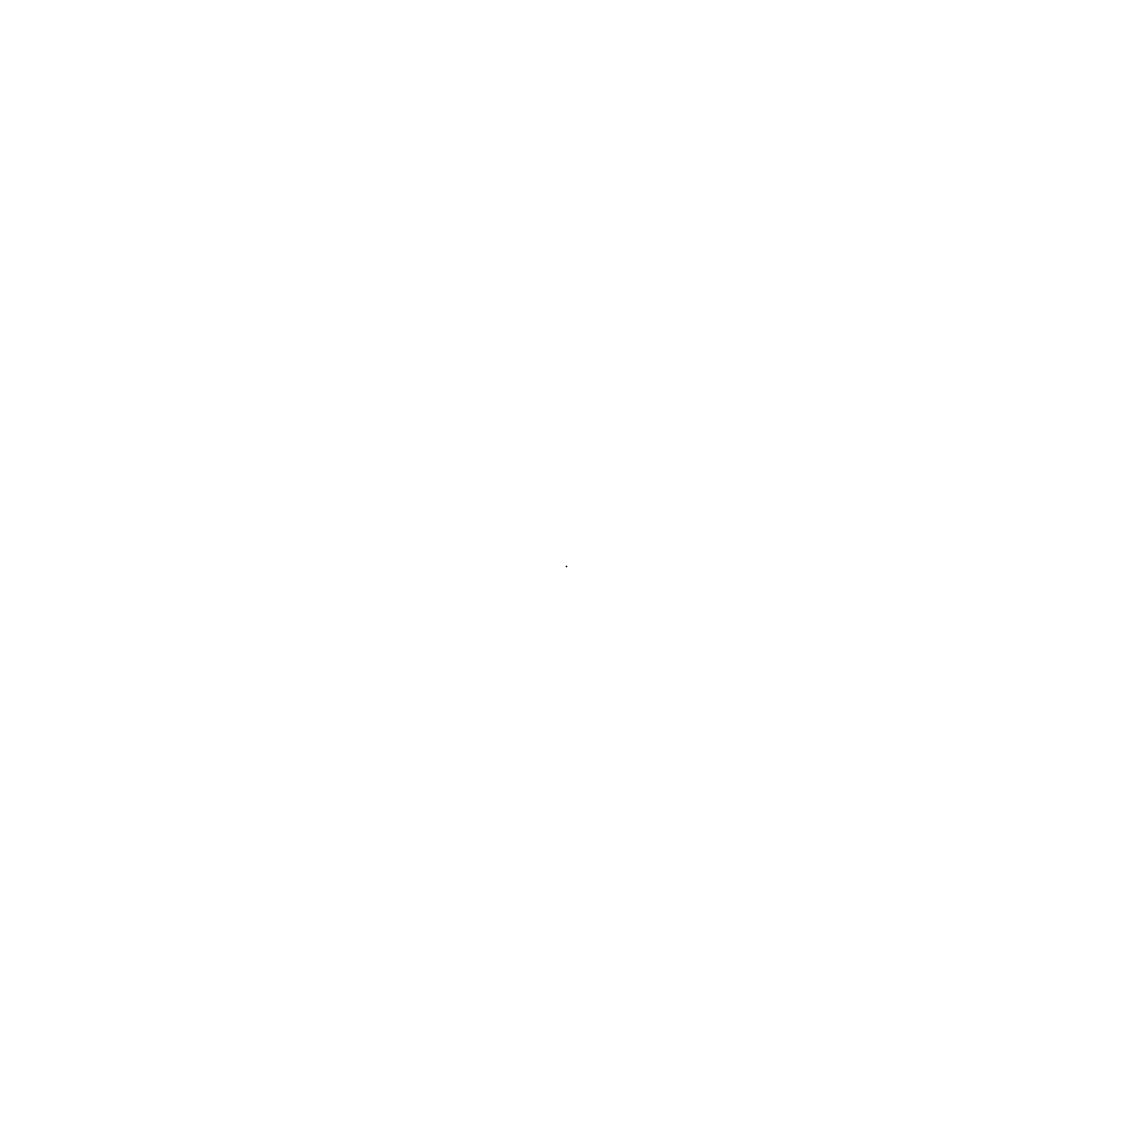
# Model space of a CAD drawing. Header units: centimetres. Extents: x 0 to 0, y 0 to 0.
import ezdxf

# ---------------------------------------------------------------- set-up
doc = ezdxf.new("R2010")
doc.units = ezdxf.units.CM
doc.header["$MEASUREMENT"] = 0
doc.layers.add('Basic Point v3_Sketch1', color=7, linetype='Continuous')

msp = doc.modelspace()

# ---------------------------------------------------------------- linework, layer by layer
at = {"layer": 'Basic Point v3_Sketch1'}
msp.add_point((0, 0), dxfattribs=at)

doc.saveas('drawing.dxf')
